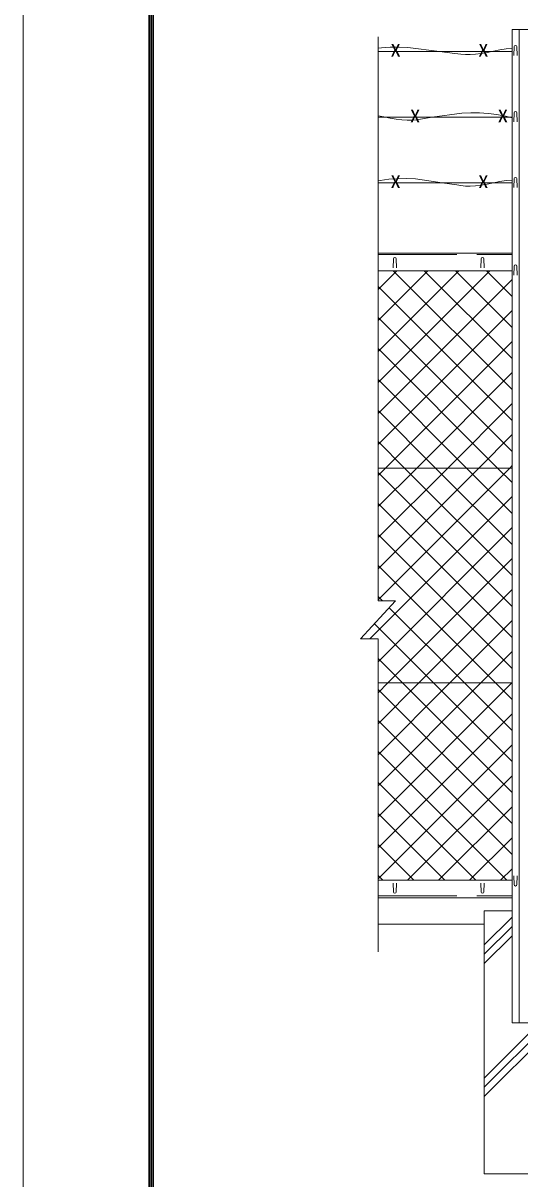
# Model space of a CAD drawing. Units: millimetres, scale not verified. Extents: x -4455 to 4455, y -3150 to 3150.
# Drawn here: x -4455 to -3322, y -975 to 1661 of the extents above; entities that cross this region are included whole.
import ezdxf
from ezdxf.enums import TextEntityAlignment as Align

# ---------------------------------------------------------------- set-up
doc = ezdxf.new("R2010")
doc.units = ezdxf.units.MM
doc.header["$LTSCALE"] = 30
doc.linetypes.add('DASHED', pattern=[7.5, 6, -1.5])
for name, color, linetype, lineweight in [('0-2_1部材', 3, 'Continuous', 18), ('0-3_2網', 4, 'Continuous', 18), ('0-5_8部品', 7, 'Continuous', 9), ('0-6_GL', 7, 'Continuous', 9), ('0-7_4基礎', 4, 'Continuous', 18), ('0-E_D-TTL', 7, 'Continuous', 9)]:
    doc.layers.add(name, color=color, linetype=linetype, lineweight=lineweight)
doc.styles.add('ＭＳ ゴシック', font='')
doc.styles.get('ＭＳ ゴシック').set_extended_font_data('MS Gothic')

msp = doc.modelspace()

# ---------------------------------------------------------------- linework, layer by layer
at = {"layer": '0-2_1部材', "color": 7, "lineweight": 9}
for p, q in [((-3339.96, 1646.57), (-3339.96, -618.43)), ((-3339.96, 1646.57), (-3274.96, 1646.57)), ((-3645.67, 1136.57), (-3339.96, 1136.57)), ((-3645.67, 1096.57), (-3339.96, 1096.57)), ((-3645.67, 646.57), (-3339.96, 646.57)), ((-3645.67, 156.57), (-3339.96, 156.57)), ((-3645.67, -293.43), (-3339.96, -293.43)), ((-3645.67, -333.43), (-3339.96, -333.43)), ((-3339.96, -618.43), (-3274.96, -618.43))]:
    msp.add_line(p, q, dxfattribs=at)
at = {"layer": '0-2_1部材'}
for p, q in [((-3323.46, 1646.57), (-3323.46, -618.43)), ((-3335.95, 1587.01), (-3335.2, 1607.51)), ((-3328.45, 1587.01), (-3329.2, 1607.51)), ((-3335.95, 1435.95), (-3335.2, 1456.45)), ((-3328.45, 1435.95), (-3329.2, 1456.45)), ((-3335.95, 1285.95), (-3335.2, 1306.45)), ((-3328.45, 1285.95), (-3329.2, 1306.45)), ((-3611.21, 1103.07), (-3610.46, 1123.57)), ((-3603.71, 1103.07), (-3604.46, 1123.57)), ((-3411.21, 1103.07), (-3410.46, 1123.57)), ((-3403.71, 1103.07), (-3404.46, 1123.57)), ((-3611.21, -299.93), (-3610.46, -320.43)), ((-3603.71, -299.93), (-3604.46, -320.43)), ((-3411.21, -299.93), (-3410.46, -320.43)), ((-3403.71, -299.93), (-3404.46, -320.43))]:
    msp.add_line(p, q, dxfattribs=at)
at = {"layer": '0-2_1部材', "color": 4}
for p, q in [((-3645.67, 1629.72), (-3645.67, 343.41)), ((-3605.67, 343.41), (-3685.67, 257.25)), ((-3645.67, 343.41), (-3605.67, 343.41)), ((-3645.67, 257.25), (-3685.67, 257.25)), ((-3645.67, 257.25), (-3645.67, -456.87))]:
    msp.add_line(p, q, dxfattribs=at)
at = {"layer": '0-2_1部材', "color": 1}
for p, q in [((-3645.67, 1596.57), (-3339.96, 1596.57)), ((-3645.67, 1446.57), (-3339.96, 1446.57)), ((-3645.67, 1296.57), (-3339.96, 1296.57))]:
    msp.add_line(p, q, dxfattribs=at)
at = {"layer": '0-2_1部材', "color": 1, "linetype": 'DASHED'}
for p, q in [((-3645.67, 1133.57), (-3339.96, 1133.57)), ((-3645.67, -329.43), (-3339.96, -329.43))]:
    msp.add_line(p, q, dxfattribs=at)
at = {"layer": '0-2_1部材', "color": 1}
for points in [[(-3645.67, 1603.99), (-3637.68, 1604.98), (-3617.78, 1606.33), (-3597.68, 1606.58), (-3577.38, 1605.73), (-3505.39, 1596.57)], [(-3505.39, 1596.57), (-3470.13, 1591.69), (-3456.8, 1590.56), (-3446.55, 1589.66), (-3435.43, 1589.56), (-3423.46, 1590.27), (-3410.62, 1591.78), (-3396.92, 1594.09), (-3382.36, 1597.2), (-3367.62, 1600.23), (-3353.35, 1602.28), (-3339.96, 1603.32)], [(-3522.03, 1446.57), (-3548.73, 1442.26), (-3558.12, 1440.56), (-3568.38, 1439.66), (-3579.5, 1439.56), (-3591.47, 1440.27), (-3604.31, 1441.78), (-3618.01, 1444.09), (-3632.56, 1447.2), (-3645.67, 1449.89)], [(-3339.96, 1445.39), (-3354.92, 1448.99), (-3374.42, 1452.53), (-3394.13, 1454.98), (-3414.03, 1456.33), (-3434.13, 1456.58), (-3454.43, 1455.73), (-3522.03, 1446.57)], [(-3645.67, 1301.6), (-3640.5, 1302.53), (-3620.8, 1304.98), (-3600.9, 1306.33), (-3580.8, 1306.58), (-3560.5, 1305.73), (-3499.32, 1296.57)], [(-3499.32, 1296.57), (-3466.2, 1292.26), (-3456.8, 1290.56), (-3446.55, 1289.66), (-3435.43, 1289.56), (-3423.46, 1290.27), (-3410.62, 1291.78), (-3396.92, 1294.09), (-3382.36, 1297.2), (-3367.62, 1300.23), (-3353.35, 1302.28), (-3339.96, 1303.32)]]:
    msp.add_lwpolyline(points, dxfattribs=at)
at = {"layer": '0-2_1部材'}
for centre, start, end in [((-3332.2, 1607.51), 0, 180), ((-3332.2, 1456.45), 0, 180), ((-3332.2, 1306.45), 0, 180), ((-3607.46, 1123.57), 0, 180), ((-3407.46, 1123.57), 0, 180), ((-3607.46, -320.43), 180, 0), ((-3407.46, -320.43), 180, 0)]:
    msp.add_arc(centre, 3, start, end, dxfattribs=at)
at = {"layer": '0-3_2網'}
for p, q in [((-3645.67, 1053.38), (-3602.48, 1096.57)), ((-3645.67, 982.67), (-3531.77, 1096.57)), ((-3645.67, 911.96), (-3461.06, 1096.57)), ((-3645.67, 841.25), (-3390.35, 1096.57)), ((-3339.96, 825.77), (-3610.76, 1096.57)), ((-3339.96, 896.48), (-3540.05, 1096.57)), ((-3339.96, 967.19), (-3469.34, 1096.57)), ((-3339.96, 1037.9), (-3398.63, 1096.57)), ((-3645.67, 770.54), (-3339.96, 1076.24)), ((-3339.96, 755.06), (-3645.67, 1060.76)), ((-3645.67, 699.83), (-3339.96, 1005.53)), ((-3339.96, 684.35), (-3645.67, 990.05)), ((-3628.22, 646.57), (-3339.96, 934.82)), ((-3372.9, 646.57), (-3645.67, 919.34)), ((-3443.61, 646.57), (-3645.67, 848.63)), ((-3557.51, 646.57), (-3339.96, 864.11)), ((-3486.8, 646.57), (-3339.96, 793.4)), ((-3514.32, 646.57), (-3645.67, 777.92)), ((-3416.09, 646.57), (-3339.96, 722.69)), ((-3585.03, 646.57), (-3645.67, 707.21)), ((-3645.67, 629.12), (-3628.22, 646.57)), ((-3645.67, 558.41), (-3557.51, 646.57)), ((-3645.67, 487.7), (-3486.8, 646.57)), ((-3645.67, 416.99), (-3416.09, 646.57)), ((-3645.67, 346.27), (-3345.38, 646.57)), ((-3339.96, 330.79), (-3645.67, 636.5)), ((-3339.96, 401.5), (-3585.03, 646.57)), ((-3339.96, 472.21), (-3514.32, 646.57)), ((-3339.96, 542.92), (-3443.61, 646.57)), ((-3339.96, 613.63), (-3372.9, 646.57)), ((-3345.38, 646.57), (-3339.96, 651.98)), ((-3663.98, 257.25), (-3339.96, 581.27)), ((-3339.96, 260.08), (-3645.67, 565.79)), ((-3645.67, 204.85), (-3339.96, 510.56)), ((-3339.96, 189.37), (-3645.67, 495.08)), ((-3623.24, 156.57), (-3339.96, 439.85)), ((-3552.53, 156.57), (-3339.96, 369.14)), ((-3635.43, 343.41), (-3645.67, 353.65)), ((-3481.82, 156.57), (-3339.96, 298.43)), ((-3411.11, 156.57), (-3339.96, 227.72)), ((-3645.67, 134.14), (-3623.24, 156.57)), ((-3645.67, 63.43), (-3552.53, 156.57)), ((-3645.67, -7.28), (-3481.82, 156.57)), ((-3645.67, -77.99), (-3411.11, 156.57)), ((-3339.96, -164.18), (-3645.67, 141.52)), ((-3645.67, -219.41), (-3339.96, 86.29)), ((-3339.96, -234.89), (-3645.67, 70.81)), ((-3645.67, -290.12), (-3339.96, 15.58)), ((-3352.14, -293.43), (-3645.67, 0.1)), ((-3422.85, -293.43), (-3645.67, -70.61)), ((-3578.27, -293.43), (-3339.96, -55.13)), ((-3507.56, -293.43), (-3339.96, -125.84)), ((-3493.56, -293.43), (-3645.67, -141.32)), ((-3436.85, -293.43), (-3339.96, -196.55)), ((-3564.27, -293.43), (-3645.67, -212.03)), ((-3634.98, -293.43), (-3645.67, -282.74)), ((-3366.14, -293.43), (-3339.96, -267.26))]:
    msp.add_line(p, q, dxfattribs=at)
for points in [[(-3339.96, 118.66), (-3377.87, 156.57), (-3645.67, 424.36)], [(-3339.96, 47.95), (-3448.58, 156.57), (-3620, 327.98)], [(-3339.96, -22.76), (-3519.29, 156.57), (-3654.04, 291.32)], [(-3339.96, -93.47), (-3590, 156.57), (-3645.67, 212.23)], [(-3645.67, -148.7), (-3340.4, 156.57), (-3339.96, 157)]]:
    msp.add_lwpolyline(points, dxfattribs=at)
at = {"layer": '0-5_8部品'}
for p, q in [((-3335.99, 1086.41), (-3335.24, 1106.91)), ((-3328.49, 1086.41), (-3329.24, 1106.91)), ((-3335.99, -283.28), (-3335.24, -303.78)), ((-3328.49, -283.28), (-3329.24, -303.78))]:
    msp.add_line(p, q, dxfattribs=at)
for centre, start, end in [((-3332.24, 1106.91), 0, 180), ((-3332.24, -303.78), 180, 0)]:
    msp.add_arc(centre, 3, start, end, dxfattribs=at)
at = {"layer": '0-6_GL'}
msp.add_line((-3645.67, -393.43), (-3403.51, -393.43), dxfattribs=at)
at = {"layer": '0-7_4基礎', "color": 7, "lineweight": 9}
for p, q in [((-3403.51, -963.43), (-3403.51, -363.43)), ((-3403.51, -363.43), (-3339.96, -363.43)), ((-3403.51, -963.43), (-3203.51, -963.43))]:
    msp.add_line(p, q, dxfattribs=at)
at = {"layer": '0-7_4基礎'}
for p, q in [((-3403.51, -441.21), (-3339.96, -377.66)), ((-3403.51, -462.42), (-3339.96, -398.87)), ((-3403.51, -483.63), (-3339.96, -420.08)), ((-3403.51, -765.88), (-3203.51, -565.88)), ((-3403.51, -787.09), (-3203.51, -587.09)), ((-3403.51, -744.67), (-3277.28, -618.43))]:
    msp.add_line(p, q, dxfattribs=at)
at = {"layer": '0-E_D-TTL', "color": 2, "lineweight": 18}
msp.add_lwpolyline([(-4454.85, 3150.21), (4454.85, 3150.21), (4454.85, -3150.21), (-4454.85, -3150.21)], close=True, dxfattribs=at)
at = {"layer": '0-E_D-TTL'}
for points in [[(-4168.47, 2916.87), (4168.47, 2916.87), (4168.47, -2916.87), (-4168.47, -2916.87)], [(-4165.81, 2914.21), (4165.81, 2914.21), (4165.81, -2914.21), (-4165.81, -2914.21)], [(-4163.16, 2911.56), (4163.16, 2911.56), (4163.16, -2911.56), (-4163.16, -2911.56)], [(-4160.51, 2908.91), (4160.51, 2908.91), (4160.51, -2908.91), (-4160.51, -2908.91)], [(-4157.86, 2906.26), (4157.86, 2906.26), (4157.86, -2906.26), (-4157.86, -2906.26)]]:
    msp.add_lwpolyline(points, close=True, dxfattribs=at)

# ---------------------------------------------------------------- texts
at = {"layer": '0-2_1部材', "color": 1, "style": 'ＭＳ ゴシック', "width": 1.2}
for p in [(-3617.29, 1576.29), (-3417.29, 1576.29), (-3572.77, 1426.29), (-3372.77, 1426.29), (-3617.29, 1276.29), (-3417.29, 1276.29)]:
    msp.add_text('X', height=28.81, dxfattribs=at).set_placement(p, align=Align.BOTTOM_LEFT)

doc.saveas('drawing.dxf')
